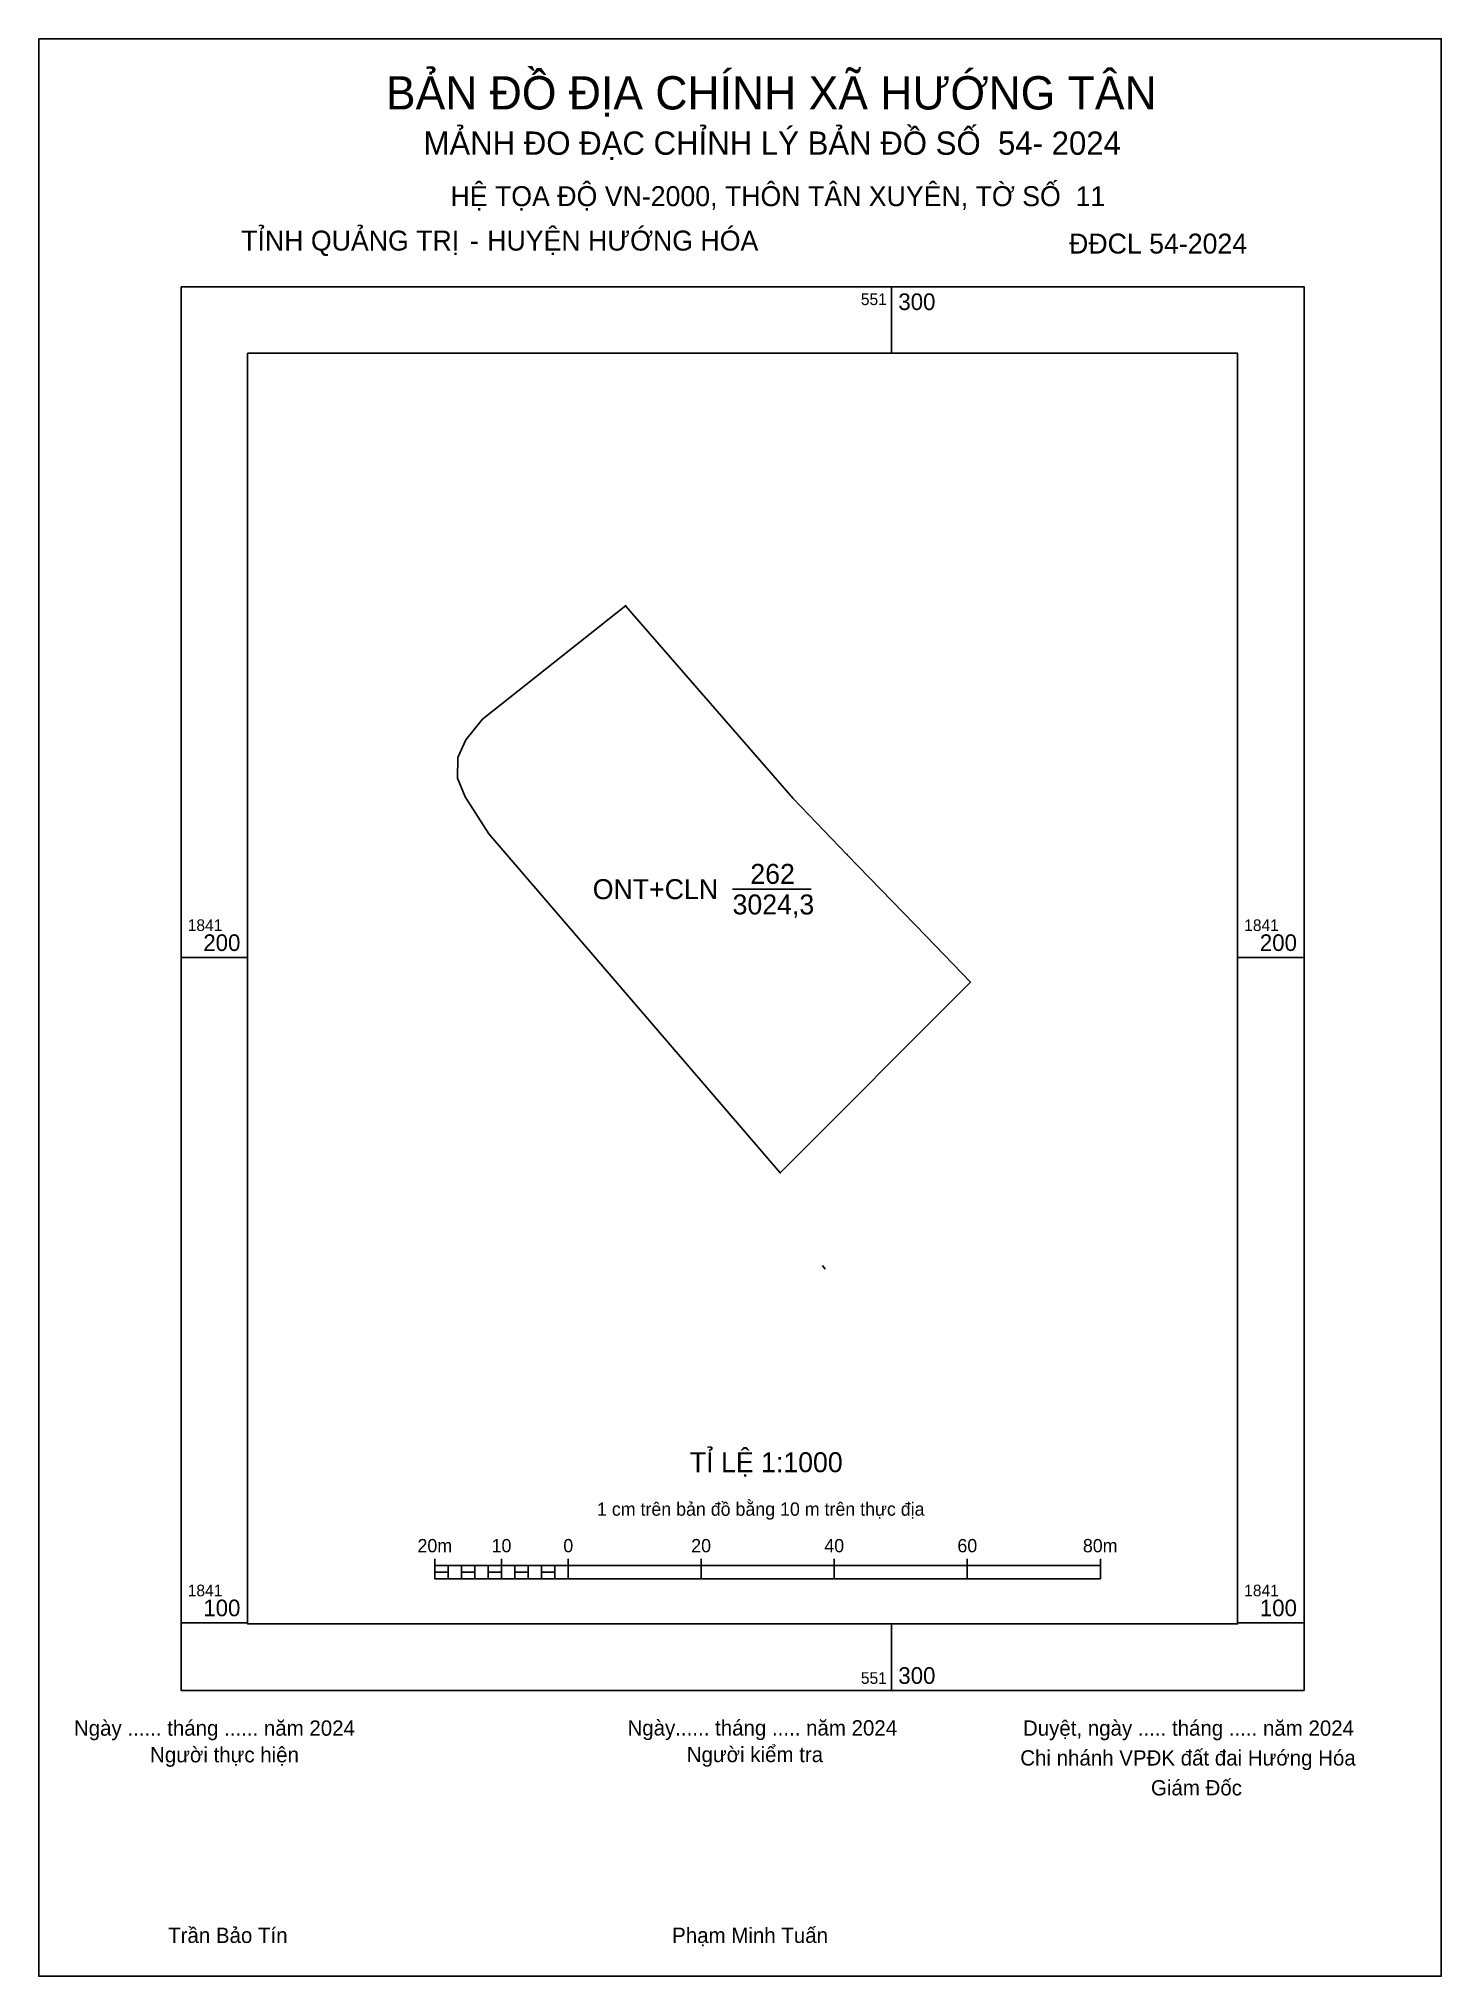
# Model space of a CAD drawing. Extents: x 551172 to 551383, y 1841047 to 1841338.
import ezdxf

# ---------------------------------------------------------------- set-up
doc = ezdxf.new("R2010")
doc.units = 0
for name, color, linetype in [('Level 1', 7, 'Continuous'), ('Level 10', 7, 'Continuous'), ('Level 13', 7, 'Continuous'), ('Level 2', 7, 'Continuous'), ('Level 22', 7, 'Continuous'), ('Level 27', 7, 'Continuous'), ('Level 6', 7, 'Continuous'), ('Level 62', 7, 'Continuous'), ('Level 63', 7, 'Continuous')]:
    doc.layers.add(name, color=color, linetype=linetype)

msp = doc.modelspace()

# ---------------------------------------------------------------- linework, layer by layer
at = {"layer": 'Level 1'}
for p, q in [((551171.83, 1841338.12), (551171.83, 1841338.12)), ((551382.59, 1841046.89), (551382.59, 1841046.89))]:
    msp.add_line(p, q, dxfattribs=at)
at = {"layer": 'Level 10'}
msp.add_line((551276.08, 1841210.29), (551287.91, 1841210.29), dxfattribs=at)
msp.add_lwpolyline([(551311.83, 1841196.32), (551283.26, 1841167.67), (551239.48, 1841218.6), (551235.91, 1841224.16), (551234.77, 1841226.97), (551234.8, 1841230.08), (551236.01, 1841232.76), (551238.52, 1841235.83), (551260.02, 1841252.9), (551285.19, 1841223.9), (551293.28, 1841215.52), (551305.18, 1841203.21)], close=True, dxfattribs=at)
at = {"layer": 'Level 2'}
msp.add_lwpolyline([(551171.82, 1841338.12), (551382.58, 1841338.12), (551382.58, 1841046.89), (551171.82, 1841046.89)], close=True, dxfattribs=at)
at = {"layer": 'Level 22'}
msp.add_line((551289.6, 1841153.74), (551289.99, 1841153.18), dxfattribs=at)
at = {"layer": 'Level 27'}
for p, q in [((551260.02, 1841252.9), (551260.09, 1841252.97)), ((551285.19, 1841223.9), (551285.26, 1841223.97)), ((551293.28, 1841215.52), (551293.35, 1841215.59)), ((551305.18, 1841203.21), (551305.24, 1841203.28)), ((551311.83, 1841196.32), (551311.9, 1841196.25)), ((551283.26, 1841167.67), (551283.32, 1841167.59))]:
    msp.add_line(p, q, dxfattribs=at)
at = {"layer": 'Level 62'}
msp.add_lwpolyline([(551203.21, 1841290.84), (551351.98, 1841290.84), (551351.98, 1841099.84), (551203.21, 1841099.84)], close=True, dxfattribs=at)
at = {"layer": 'Level 63'}
for p, q in [((551171.82, 1841333.12), (551171.82, 1841338.12)), ((551171.82, 1841338.12), (551176.82, 1841338.12)), ((551171.82, 1841333.12), (551171.82, 1841338.12)), ((551171.82, 1841338.12), (551176.82, 1841338.12)), ((551377.58, 1841338.12), (551382.58, 1841338.12)), ((551377.58, 1841338.12), (551382.58, 1841338.12)), ((551382.58, 1841338.12), (551382.58, 1841333.12)), ((551382.58, 1841338.12), (551382.58, 1841333.12)), ((551171.82, 1841333.12), (551171.82, 1841333.12)), ((551171.82, 1841333.12), (551171.82, 1841333.12)), ((551300, 1841300.84), (551300, 1841290.84)), ((551193.21, 1841200), (551203.21, 1841200)), ((551351.98, 1841200), (551361.98, 1841200)), ((551231.37, 1841109.61), (551231.37, 1841106.61)), ((551231.37, 1841108.61), (551331.37, 1841108.61)), ((551233.37, 1841108.61), (551233.37, 1841106.61)), ((551235.37, 1841108.61), (551235.37, 1841106.61)), ((551237.37, 1841108.61), (551237.37, 1841106.61)), ((551239.37, 1841108.61), (551239.37, 1841106.61)), ((551241.37, 1841109.61), (551241.37, 1841106.61)), ((551241.37, 1841108.61), (551241.37, 1841106.61)), ((551243.37, 1841108.61), (551243.37, 1841106.61)), ((551245.37, 1841108.61), (551245.37, 1841106.61)), ((551247.37, 1841108.61), (551247.37, 1841106.61)), ((551249.37, 1841108.61), (551249.37, 1841106.61)), ((551251.37, 1841109.61), (551251.37, 1841106.61)), ((551251.37, 1841108.61), (551251.37, 1841106.61)), ((551271.37, 1841109.61), (551271.37, 1841106.61)), ((551291.37, 1841109.61), (551291.37, 1841106.61)), ((551311.37, 1841109.61), (551311.37, 1841106.61)), ((551331.37, 1841109.61), (551331.37, 1841106.61)), ((551231.37, 1841106.61), (551331.37, 1841106.61)), ((551193.21, 1841100), (551203.21, 1841100)), ((551300, 1841099.84), (551300, 1841089.84)), ((551351.98, 1841100), (551361.98, 1841100)), ((551171.82, 1841046.89), (551171.82, 1841051.89)), ((551171.82, 1841046.89), (551171.82, 1841051.89)), ((551382.58, 1841051.89), (551382.58, 1841046.89)), ((551382.58, 1841051.89), (551382.58, 1841046.89)), ((551176.82, 1841046.89), (551171.82, 1841046.89)), ((551176.82, 1841046.89), (551171.82, 1841046.89)), ((551382.58, 1841046.89), (551377.58, 1841046.89)), ((551382.58, 1841046.89), (551377.58, 1841046.89))]:
    msp.add_line(p, q, dxfattribs=at)
for points in [[(551193.21, 1841300.84), (551193.21, 1841089.84), (551361.98, 1841089.84), (551361.98, 1841300.84)], [(551231.37, 1841107.61), (551233.37, 1841107.61), (551233.37, 1841106.61), (551231.37, 1841106.61)], [(551231.37, 1841107.61), (551233.37, 1841107.61), (551233.37, 1841106.61), (551231.37, 1841106.61)], [(551235.37, 1841107.61), (551237.37, 1841107.61), (551237.37, 1841106.61), (551235.37, 1841106.61)], [(551239.37, 1841107.61), (551241.37, 1841107.61), (551241.37, 1841106.61), (551239.37, 1841106.61)], [(551243.37, 1841107.61), (551245.37, 1841107.61), (551245.37, 1841106.61), (551243.37, 1841106.61)], [(551247.37, 1841107.61), (551249.37, 1841107.61), (551249.37, 1841106.61), (551247.37, 1841106.61)]]:
    msp.add_lwpolyline(points, close=True, dxfattribs=at)

# ---------------------------------------------------------------- texts
at = {"layer": 'Level 13'}
for s, p in [('262', (551278.76, 1841211.09)), ('ONT+CLN', (551255.08, 1841208.79)), ('3024,3', (551276.09, 1841206.49))]:
    msp.add_text(s, height=3, dxfattribs=at).set_placement(p)
at = {"layer": 'Level 6'}
for s, p in [('HỆ TỌA ÐỘ VN-2000, THÔN TÂN XUYÊN, TỜ SỐ  11', (551233.7, 1841312.96)), ('TỈ LỆ 1:1000', (551269.67, 1841122.65))]:
    msp.add_text(s, height=3, dxfattribs=at).set_placement(p)
at = {"layer": 'Level 63'}
for s, height, p in [('BẢN ĐỒ ĐỊA CHÍNH XÃ HƯỚNG TÂN', 5, (551223.99, 1841327.49)), ('MẢNH ĐO ĐẠC CHỈNH LÝ BẢN ĐỒ SỐ  54- 2024', 3.5, (551229.64, 1841320.68)), ('TỈNH QUẢNG TRỊ', 3, (551202.25, 1841306.28)), (' HUYỆN HƯỚNG HÓA', 3, (551238.1, 1841306.28)), ('-', 3, (551236.62, 1841306.28)), ('ĐĐCL 54-2024', 3, (551326.66, 1841305.83)), ('551', 1.75, (551295.37, 1841298.09)), ('300', 2.5, (551301, 1841297.34)), ('1841', 1.75, (551194.21, 1841204)), ('1841', 1.75, (551352.98, 1841204)), ('200', 2.5, (551196.55, 1841201)), ('200', 2.5, (551355.33, 1841201)), ('1 cm trên bản đồ bằng 10 m trên thực địa', 2, (551255.72, 1841116.11)), ('20m', 2, (551228.74, 1841110.61)), ('10', 2, (551239.88, 1841110.61)), ('0', 2, (551250.66, 1841110.61)), ('20', 2, (551269.88, 1841110.61)), ('40', 2, (551289.88, 1841110.61)), ('60', 2, (551309.88, 1841110.61)), ('80m', 2, (551328.74, 1841110.61)), ('1841', 1.75, (551194.21, 1841104)), ('1841', 1.75, (551352.98, 1841104)), ('100', 2.5, (551196.55, 1841101)), ('100', 2.5, (551355.33, 1841101)), ('551', 1.75, (551295.37, 1841090.84)), ('300', 2.5, (551301, 1841090.84)), ('Ngày ...... tháng ...... năm 2024', 2.3, (551177.11, 1841083.04)), ('Ngày...... tháng ..... năm 2024', 2.3, (551260.3, 1841083.07)), ('Duyệt, ngày ..... tháng ..... năm 2024', 2.3, (551319.73, 1841083.04)), ('Người thực hiện', 2.3, (551188.55, 1841079.04)), ('Người kiểm tra', 2.3, (551269.21, 1841079.07)), ('Chi nhánh VPĐK đất đai Hướng Hóa', 2.3, (551319.33, 1841078.56)), ('Giám Đốc', 2.3, (551338.97, 1841074.07)), ('Trần Bảo Tín', 2.3, (551191.27, 1841051.89)), ('Phạm Minh Tuấn', 2.3, (551267.01, 1841051.89))]:
    msp.add_text(s, height=height, dxfattribs=at).set_placement(p)

doc.saveas('drawing.dxf')
